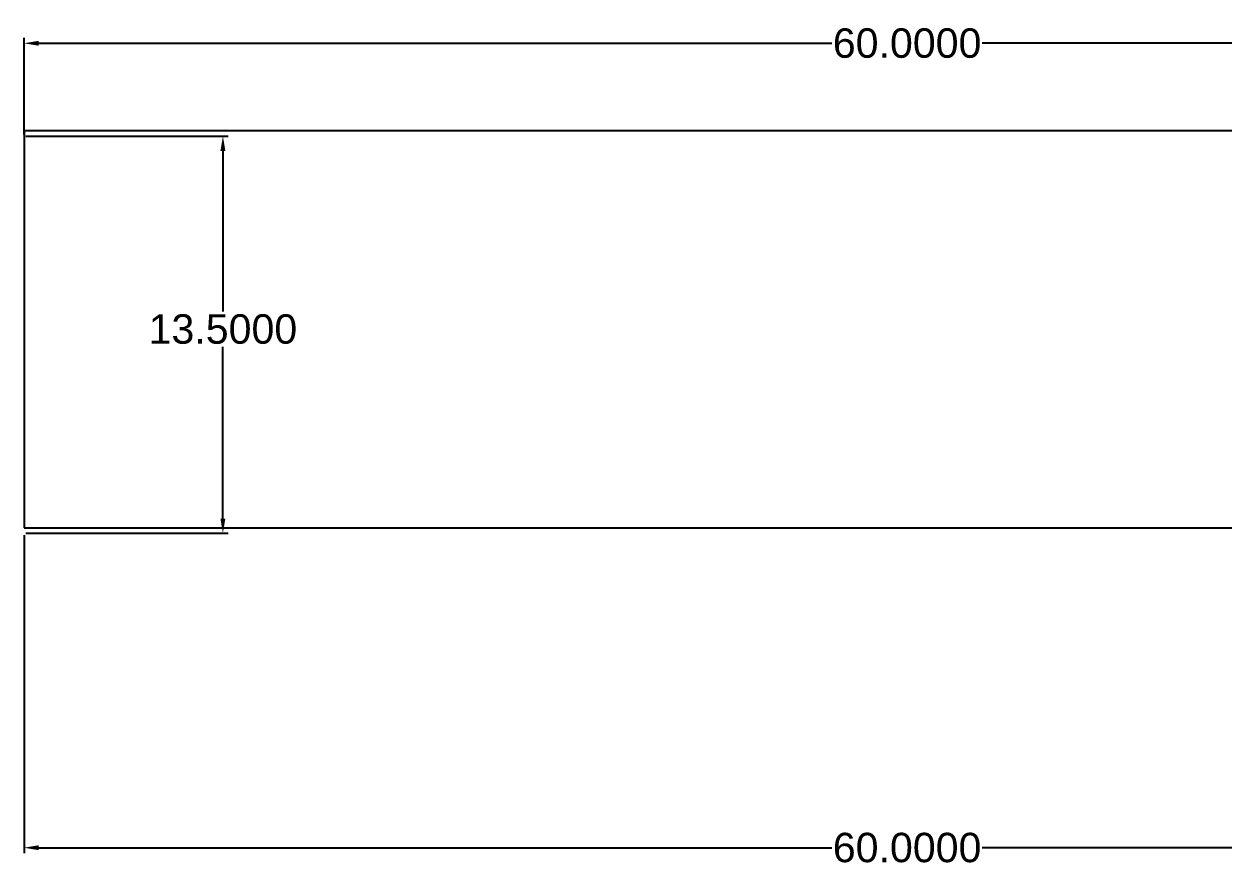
# Model space of a CAD drawing. Header units: inches. Extents: x 161 to 274, y 48 to 90.
# Drawn here: x 161.41 to 202.17, y 53.28 to 81.94 of the extents above; entities that cross this region are included whole.
import ezdxf

# ---------------------------------------------------------------- set-up
doc = ezdxf.new("R2010")
doc.units = ezdxf.units.IN
doc.header["$MEASUREMENT"] = 0
doc.layers.add('Barrel', color=120, linetype='Continuous')
doc.layers.add('Measurements', color=254, linetype='Continuous')
doc.styles.get("Standard").update_dxf_attribs({"font": 'arial.ttf'})
doc.dimstyles.get("Standard").update_dxf_attribs({"dimtxt": 1, "dimasz": 0.5, "dimexe": 0.18, "dimexo": 0.0625, "dimgap": 0.09, "dimtad": 0, "dimtih": 1, "dimtoh": 1, "dimdec": 4, "dimzin": 0, "dimdsep": 46, "dimtxsty": 'Standard', "dimcen": 0.09, "dimadec": 0, "dimazin": 0, "dimtfac": 1, "dimtdec": 4, "dimtofl": 0, "dimtmove": 0, "dimatfit": 3, "dimfxl": 1, "dimtolj": 1, "dimtzin": 0, "dimarcsym": 0})

# ---------------------------------------------------------------- blocks, each defined once
blk = doc.blocks.new('*D2')
at = {"layer": 'Defpoints', "color": 0, "transparency": 16777216}
for p in [(161.41, 64.624, 17.115), (221.41, 64.624, 17.115), (221.41, 53.933)]:
    blk.add_point(p, dxfattribs=at)
at = {"layer": 'Measurements', "color": 0, "lineweight": -2, "transparency": 16777216}
for p, q in [((161.41, 64.561), (161.41, 53.753)), ((221.41, 64.561), (221.41, 53.753)), ((161.91, 53.933), (188.855, 53.933)), ((220.91, 53.933), (193.965, 53.933))]:
    blk.add_line(p, q, dxfattribs=at)
at = {"layer": 'Measurements', "color": 0, "transparency": 16777216}
for points in [[(161.91, 54.016), (161.91, 53.849), (161.41, 53.933)], [(220.91, 54.016), (220.91, 53.849), (221.41, 53.933)]]:
    blk.add_solid(points, dxfattribs=at)
at = {"layer": 'Measurements', "color": 0, "transparency": 16777216, "insert": (191.41, 53.933), "char_height": 1, "attachment_point": 5}
blk.add_mtext('\\A1;60.0000', dxfattribs=at)
blk = doc.blocks.new('*D3')
at = {"layer": 'Defpoints', "color": 0, "transparency": 16777216}
for p in [(161.41, 78.124, 17.115), (161.41, 64.624, 17.115), (168.167, 64.624)]:
    blk.add_point(p, dxfattribs=at)
at = {"layer": 'Measurements', "color": 0, "lineweight": -2, "transparency": 16777216}
for p, q in [((161.472, 78.124), (168.347, 78.124)), ((168.167, 77.624), (168.167, 72.162)), ((168.167, 65.124), (168.167, 70.96)), ((161.472, 64.624), (168.347, 64.624))]:
    blk.add_line(p, q, dxfattribs=at)
at = {"layer": 'Measurements', "color": 0, "transparency": 16777216}
for points in [[(168.083, 77.624), (168.25, 77.624), (168.167, 78.124)], [(168.083, 65.124), (168.25, 65.124), (168.167, 64.624)]]:
    blk.add_solid(points, dxfattribs=at)
at = {"layer": 'Measurements', "color": 0, "transparency": 16777216, "insert": (168.167, 71.561), "char_height": 1, "attachment_point": 5}
blk.add_mtext('\\A1;13.5000', dxfattribs=at)
blk = doc.blocks.new('*D4')
at = {"layer": 'Defpoints', "color": 0, "transparency": 16777216}
for p in [(221.41, 81.282), (161.41, 78.124, 17.115), (221.41, 78.124, 17.115)]:
    blk.add_point(p, dxfattribs=at)
at = {"layer": 'Measurements', "color": 0, "lineweight": -2, "transparency": 16777216}
for p, q in [((161.41, 78.186), (161.41, 81.462)), ((161.91, 81.282), (188.855, 81.282)), ((220.91, 81.282), (193.965, 81.282)), ((221.41, 78.186), (221.41, 81.462))]:
    blk.add_line(p, q, dxfattribs=at)
at = {"layer": 'Measurements', "color": 0, "transparency": 16777216}
for points in [[(161.91, 81.365), (161.91, 81.198), (161.41, 81.282)], [(220.91, 81.365), (220.91, 81.198), (221.41, 81.282)]]:
    blk.add_solid(points, dxfattribs=at)
at = {"layer": 'Measurements', "color": 0, "transparency": 16777216, "insert": (191.41, 81.282), "char_height": 1, "attachment_point": 5}
blk.add_mtext('\\A1;60.0000', dxfattribs=at)

msp = doc.modelspace()

# ---------------------------------------------------------------- linework, layer by layer
at = {"layer": 'Barrel'}
for p, q in [((161.40988, 78.3113), (161.40988, 71.5613)), ((161.40988, 78.3113), (221.40988, 78.3113)), ((161.40988, 71.5613), (161.40988, 64.8113)), ((161.40988, 64.8113), (221.40988, 64.8113))]:
    msp.add_line(p, q, dxfattribs=at)

# ---------------------------------------------------------------- dimensions: what is measured, and where the dimension line sits
at = {"layer": 'Measurements'}
for base, p1, p2, picture, middle in [((221.40988, 81.2817), (161.40988, 78.1238, 17.11535), (221.40988, 78.1238, 17.11535), '*D4', (191.40988, 81.2817)), ((221.40988, 53.93261), (161.40988, 64.6238, 17.11535), (221.40988, 64.6238, 17.11535), '*D2', (191.40988, 53.93261))]:
    dim = msp.add_linear_dim(base=base, p1=p1, p2=p2, dimstyle='Standard', dxfattribs=at)
    dim.commit()
    dim.dimension.update_dxf_attribs({"geometry": picture, "text_midpoint": middle})
dim = msp.add_linear_dim(base=(168.16668, 64.6238), p1=(161.40988, 78.1238, 17.11535), p2=(161.40988, 64.6238, 17.11535), angle=90, dimstyle='Standard', dxfattribs=at)
dim.commit()
dim.dimension.update_dxf_attribs({"geometry": '*D3', "text_midpoint": (168.16668, 71.5613), "dimtype": 160})

doc.saveas('drawing.dxf')
